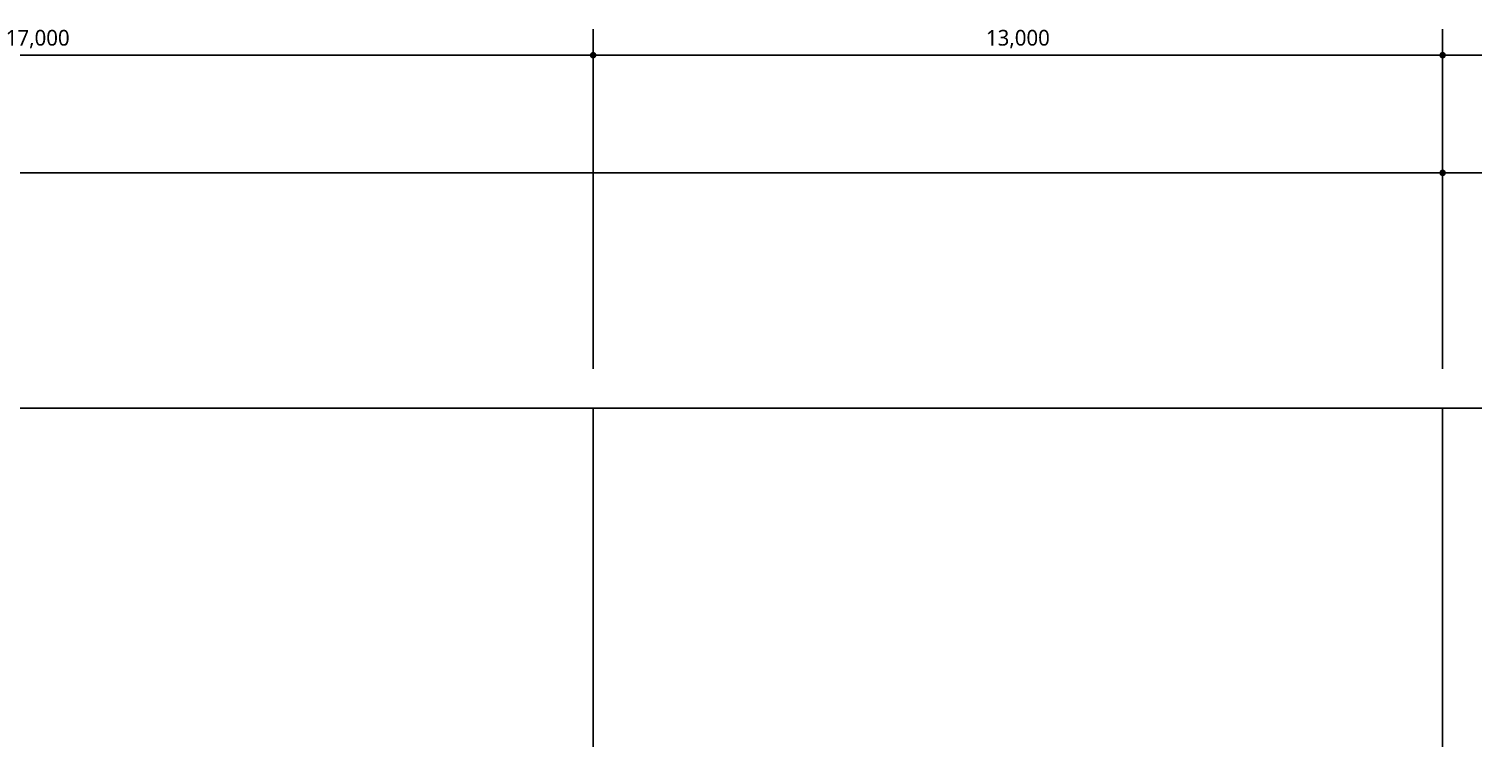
# Model space of a CAD drawing. Header units: millimetres. Extents: x 0 to 672800, y 0 to 118800.
# Drawn here: x 230815 to 252916, y 83949 to 94797 of the extents above; entities that cross this region are included whole.
import ezdxf

# ---------------------------------------------------------------- set-up
doc = ezdxf.new("R2010")
doc.units = ezdxf.units.MM
doc.header["$LTSCALE"] = 200
doc.linetypes.add('CEN-GAUN', pattern=[32.2, 30, -1, 0.2, -1])
doc.layers.get('DEFPOINTS').update_dxf_attribs({"color": 137})
doc.layers.add('CEN', color=1, linetype='CEN-GAUN')
doc.layers.add('check', color=61, linetype='Continuous', plot=False)
doc.styles.add('맑은고딕', font='malgun.ttf')
doc.dimstyles.new('CJAK', dxfattribs={"dimscale": 200, "dimtxt": 1.2, "dimasz": 0.5, "dimexe": 2, "dimexo": 3, "dimgap": 0.5, "dimtad": 1, "dimdec": 0, "dimzin": 1, "dimdsep": 46, "dimlunit": 6, "dimtxsty": '맑은고딕', "dimblk": 'CJDOT', "dimcen": 0.09, "dimdle": 1, "dimclrd": 256, "dimclre": 256, "dimclrt": 256, "dimadec": 0, "dimazin": 0, "dimtfac": 1, "dimtdec": 0, "dimtix": 1, "dimtmove": 2, "dimatfit": 3, "dimldrblk": 'CJDOT', "dimfxl": 1, "dimtolj": 1, "dimtzin": 1, "dimarcsym": 0})

# ---------------------------------------------------------------- blocks, each defined once
blk = doc.blocks.new('CJDOT')
blk.add_line((-2, 0), (2, 0))
at = {"const_width": 0.5}
blk.add_lwpolyline([(-0.25, 0, 1), (0.25, 0, 1)], format="xyb", close=True, dxfattribs=at)
blk = doc.blocks.new('*D490')
at = {"layer": 'check', "lineweight": -2, "transparency": 16777216}
for p, q in [((239450, 89595), (239450, 94795)), ((252450, 89595), (252450, 94795)), ((239550, 94395), (252350, 94395))]:
    blk.add_line(p, q, dxfattribs=at)
at = {"layer": 'DEFPOINTS', "color": 0, "transparency": 16777216}
for p in [(252450, 94395), (239450, 88995), (252450, 88995)]:
    blk.add_point(p, dxfattribs=at)
at = {"layer": 'check', "lineweight": -2, "transparency": 16777216, "xscale": 100, "yscale": 100, "zscale": 100, "rotation": 180}
blk.add_blockref('CJDOT', (239450, 94395), dxfattribs=at)
at = {"layer": 'check', "lineweight": -2, "transparency": 16777216, "xscale": 100, "yscale": 100, "zscale": 100}
blk.add_blockref('CJDOT', (252450, 94395), dxfattribs=at)
at = {"layer": 'check', "transparency": 16777216, "insert": (245950, 94640), "char_height": 240, "attachment_point": 5, "style": '맑은고딕'}
blk.add_mtext('\\A1;13,000', dxfattribs=at)
blk = doc.blocks.new('*D489')
at = {"layer": 'check', "lineweight": -2, "transparency": 16777216}
for p, q in [((222450, 89595), (222450, 94795)), ((239450, 89595), (239450, 94795)), ((239350, 94395), (222550, 94395))]:
    blk.add_line(p, q, dxfattribs=at)
at = {"layer": 'DEFPOINTS', "color": 0, "transparency": 16777216}
for p in [(222450, 94395), (222450, 88995), (239450, 88995)]:
    blk.add_point(p, dxfattribs=at)
at = {"layer": 'check', "lineweight": -2, "transparency": 16777216, "xscale": 100, "yscale": 100, "zscale": 100, "rotation": 180}
blk.add_blockref('CJDOT', (222450, 94395), dxfattribs=at)
at = {"layer": 'check', "lineweight": -2, "transparency": 16777216, "xscale": 100, "yscale": 100, "zscale": 100}
blk.add_blockref('CJDOT', (239450, 94395), dxfattribs=at)
at = {"layer": 'check', "transparency": 16777216, "insert": (230950, 94640), "char_height": 240, "attachment_point": 5, "style": '맑은고딕'}
blk.add_mtext('\\A1;17,000', dxfattribs=at)
blk = doc.blocks.new('*D487')
at = {"layer": 'check', "lineweight": -2, "transparency": 16777216}
for p, q in [((252450, 89595), (252450, 92995)), ((254400, 89595), (254400, 92995)), ((254300, 92595), (252550, 92595))]:
    blk.add_line(p, q, dxfattribs=at)
at = {"layer": 'DEFPOINTS', "color": 0, "transparency": 16777216}
for p in [(252450, 92595), (252450, 88995), (254400, 88995)]:
    blk.add_point(p, dxfattribs=at)
at = {"layer": 'check', "lineweight": -2, "transparency": 16777216, "xscale": 100, "yscale": 100, "zscale": 100, "rotation": 180}
blk.add_blockref('CJDOT', (252450, 92595), dxfattribs=at)
at = {"layer": 'check', "lineweight": -2, "transparency": 16777216, "xscale": 100, "yscale": 100, "zscale": 100}
blk.add_blockref('CJDOT', (254400, 92595), dxfattribs=at)
at = {"layer": 'check', "transparency": 16777216, "insert": (253425, 92840), "char_height": 240, "attachment_point": 5, "style": '맑은고딕'}
blk.add_mtext('\\A1;1,950', dxfattribs=at)
blk = doc.blocks.new('*D486')
at = {"layer": 'check', "lineweight": -2, "transparency": 16777216}
for p, q in [((252450, 89595), (252450, 94795)), ((281450, 89595), (281450, 94795)), ((281350, 94395), (252550, 94395))]:
    blk.add_line(p, q, dxfattribs=at)
at = {"layer": 'DEFPOINTS', "color": 0, "transparency": 16777216}
for p in [(252450, 94395), (252450, 88995), (281450, 88995)]:
    blk.add_point(p, dxfattribs=at)
at = {"layer": 'check', "lineweight": -2, "transparency": 16777216, "xscale": 100, "yscale": 100, "zscale": 100, "rotation": 180}
blk.add_blockref('CJDOT', (252450, 94395), dxfattribs=at)
at = {"layer": 'check', "lineweight": -2, "transparency": 16777216, "xscale": 100, "yscale": 100, "zscale": 100}
blk.add_blockref('CJDOT', (281450, 94395), dxfattribs=at)
at = {"layer": 'check', "transparency": 16777216, "insert": (266950, 94639), "char_height": 240, "attachment_point": 5, "style": '맑은고딕'}
blk.add_mtext('\\A1;29,000', dxfattribs=at)

msp = doc.modelspace()

# ---------------------------------------------------------------- linework, layer by layer
at = {"layer": 'CEN'}
for p, q in [((239450, 88994.9), (239450, 66441.6)), ((252450, 88994.9), (252450, 66841.6))]:
    msp.add_line(p, q, dxfattribs=at)
at = {"layer": 'DEFPOINTS'}
for points in [[(308215.1, 58594.9), (308215.1, 94394.9), (193050, 94394.9), (193050, 58594.9)], [(306415.1, 60394.9), (306415.1, 92594.9), (194850, 92594.9), (194850, 60394.9)], [(302815.1, 63994.9), (302815.1, 88994.9), (198450, 88994.9), (198450, 63994.9)]]:
    msp.add_lwpolyline(points, close=True, dxfattribs=at)

# ---------------------------------------------------------------- dimensions: what is measured, and where the dimension line sits
at = {"layer": 'check'}
for base, p1, p2, picture, middle in [((222450, 94394.9), (239450, 88994.9), (222450, 88994.9), '*D489', (230950, 94639.7)), ((252450, 94394.9), (281450, 88994.9), (252450, 88994.9), '*D486', (266950, 94639.1)), ((252450, 92594.9), (254400, 88994.9), (252450, 88994.9), '*D487', (253425, 92839.7))]:
    dim = msp.add_linear_dim(base=base, p1=p1, p2=p2, angle=180, dimstyle='CJAK', dxfattribs=at)
    dim.commit()
    dim.dimension.update_dxf_attribs({"geometry": picture, "text_midpoint": middle})
dim = msp.add_linear_dim(base=(252450, 94394.9), p1=(239450, 88994.9), p2=(252450, 88994.9), dimstyle='CJAK', dxfattribs=at)
dim.commit()
dim.dimension.update_dxf_attribs({"geometry": '*D490', "text_midpoint": (245950, 94639.7)})

doc.saveas('drawing.dxf')
